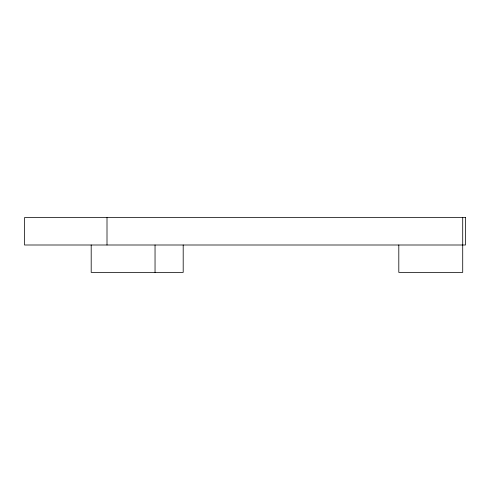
<?xml version="1.0" encoding="UTF-8"?>
<svg xmlns="http://www.w3.org/2000/svg" width="490" height="490" viewBox="0 0 490 490"><rect width="100%" height="100%" fill="white"/><g stroke="black" fill="none" stroke-linecap="round" stroke-linejoin="round"><path stroke-width="0.73" d="M462.713 217.609L462.713 272.391L398.805 272.391L398.805 245M183.193 245L183.193 272.391L91.195 272.391L91.195 245M155.042 245L155.042 272.391M107.004 217.609L107.004 245M465.5 217.609L24.5 217.609L24.5 245L465.5 245L465.5 217.609"/></g></svg>
